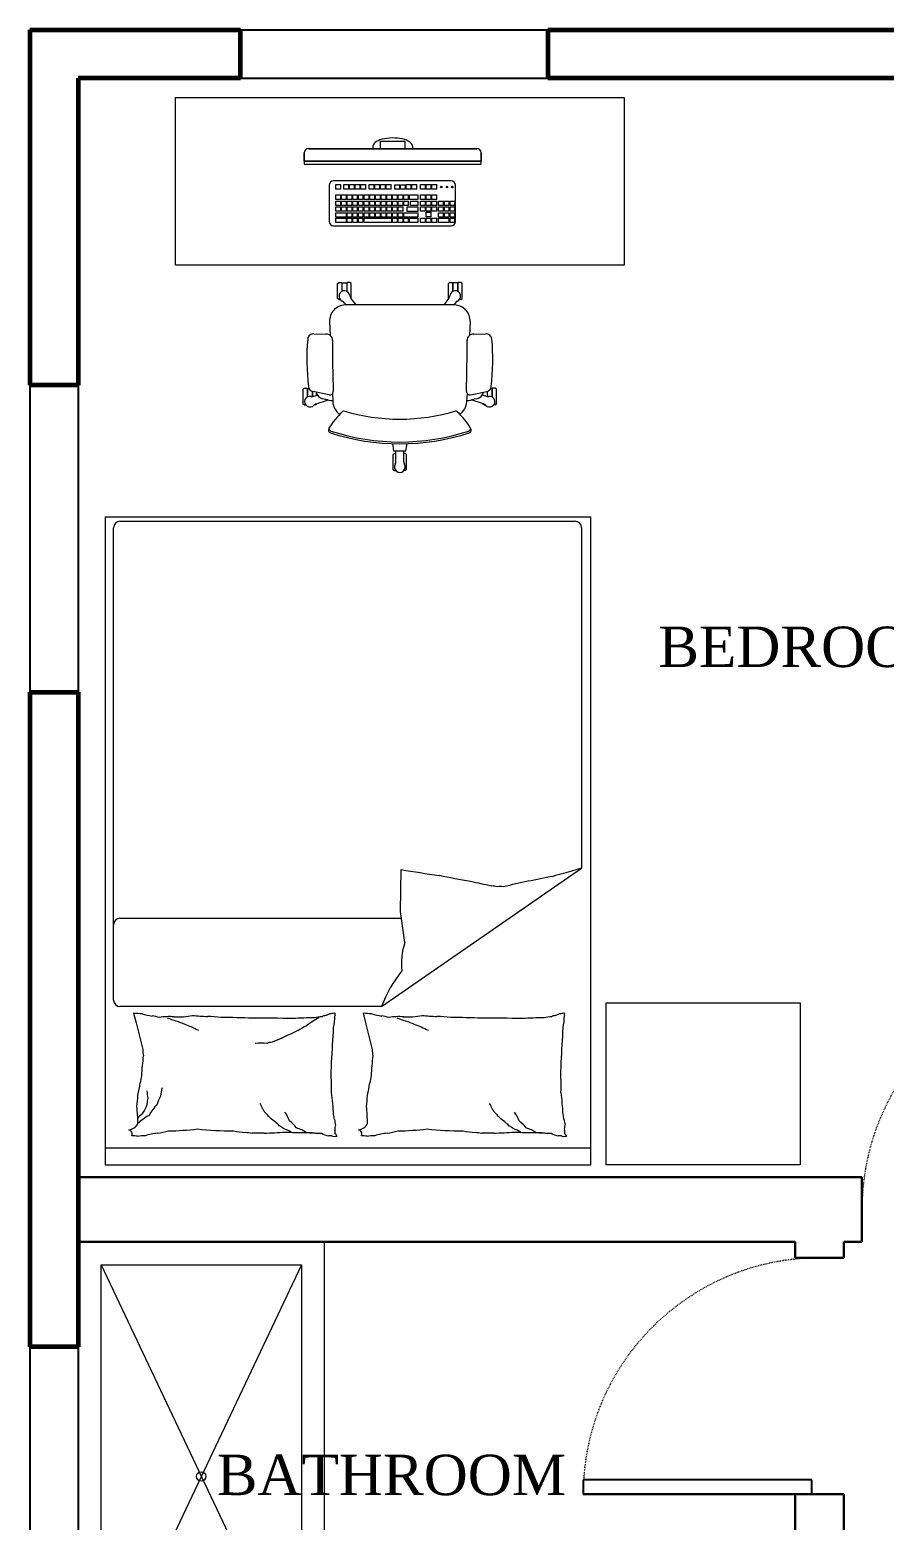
# Model space of a CAD drawing. Header units: inches. Extents: x 0 to 1578, y -28 to 824.
# Drawn here: x 667.5 to 773.2, y 472 to 656.4 of the extents above; entities that cross this region are included whole.
import ezdxf

# ---------------------------------------------------------------- set-up
doc = ezdxf.new("R2010")
doc.units = ezdxf.units.IN
doc.header["$MEASUREMENT"] = 0
doc.linetypes.add('ACAD_ISO03W100', pattern=[30, 12, -18])
for name, color, linetype in [('A-DETL-FINE', 250, 'Continuous'), ('A-DETL-LITE', 250, 'Continuous'), ('A-ROOM-NAME', 250, 'Continuous'), ('A-WALL-EXTR-HEVY', 250, 'Continuous'), ('A-WALL-INTR-MEDM', 250, 'Continuous')]:
    doc.layers.add(name, color=color, linetype=linetype)
doc.styles.add('DIM_FONT', font='SIMPLEX.shx', dxfattribs={"width": 0.8})
doc.styles.get("Standard").update_dxf_attribs({"font": 'Times New Roman.ttf'})

msp = doc.modelspace()

# ---------------------------------------------------------------- linework, layer by layer
at = {"layer": 'A-DETL-FINE', "lineweight": 18}
for p, q in [((685.52, 627.28), (685.52, 648.04)), ((685.52, 648.04), (741.05, 648.04)), ((741.05, 648.04), (741.05, 627.28)), ((709.96, 641.97), (709.96, 641.69)), ((710.9, 641.69), (710.9, 642.63)), ((710.9, 642.63), (713.93, 642.63)), ((713.93, 642.63), (713.93, 641.69)), ((714.87, 641.99), (714.87, 641.69)), ((701.47, 641.17), (701.47, 640.13)), ((701.47, 640.13), (701.47, 641.17)), ((701.47, 640.13), (723.36, 640.13)), ((723.36, 640.13), (701.47, 640.13)), ((701.47, 640.13), (701.47, 639.76)), ((722.84, 641.69), (701.99, 641.69)), ((701.99, 641.69), (722.84, 641.69)), ((713.93, 641.69), (710.9, 641.69)), ((723.36, 640.13), (723.36, 641.17)), ((723.36, 641.17), (723.36, 640.13)), ((723.36, 639.76), (723.36, 640.13)), ((701.47, 639.76), (723.36, 639.76)), ((704.56, 637.17), (704.56, 632.66)), ((719.65, 637.69), (705.08, 637.69)), ((705.37, 636.69), (705.37, 637.24)), ((705.37, 637.24), (705.98, 637.24)), ((705.98, 636.69), (705.37, 636.69)), ((705.98, 636.69), (705.98, 637.24)), ((706.37, 636.69), (706.37, 637.24)), ((706.37, 636.69), (706.37, 637.24)), ((706.37, 637.24), (706.98, 637.24)), ((706.98, 636.69), (706.37, 636.69)), ((706.98, 636.69), (706.98, 637.24)), ((707.07, 636.69), (707.07, 637.24)), ((707.07, 636.69), (707.07, 637.24)), ((707.07, 637.24), (707.68, 637.24)), ((707.68, 636.69), (707.07, 636.69)), ((707.68, 636.69), (707.68, 637.24)), ((707.77, 636.69), (707.77, 637.24)), ((707.77, 636.69), (707.77, 637.24)), ((707.77, 637.24), (708.38, 637.24)), ((708.38, 636.69), (707.77, 636.69)), ((708.38, 636.69), (708.38, 637.24)), ((708.47, 636.69), (708.47, 637.24)), ((708.47, 636.69), (708.47, 637.24)), ((708.47, 637.24), (709.08, 637.24)), ((709.08, 636.69), (708.47, 636.69)), ((709.08, 636.69), (709.08, 637.24)), ((709.51, 636.69), (709.51, 637.24)), ((709.51, 636.69), (709.51, 637.24)), ((709.51, 637.24), (710.12, 637.24)), ((710.12, 636.69), (709.51, 636.69)), ((710.12, 636.69), (710.12, 637.24)), ((710.21, 636.69), (710.21, 637.24)), ((710.21, 636.69), (710.21, 637.24)), ((710.21, 637.24), (710.83, 637.24)), ((710.83, 636.69), (710.21, 636.69)), ((710.83, 636.69), (710.83, 637.24)), ((710.92, 636.69), (710.92, 637.24)), ((710.92, 636.69), (710.92, 637.24)), ((710.92, 637.24), (711.53, 637.24)), ((711.53, 636.69), (710.92, 636.69)), ((711.53, 636.69), (711.53, 637.24)), ((711.62, 636.69), (711.62, 637.24)), ((711.62, 636.69), (711.62, 637.24)), ((711.62, 637.24), (712.23, 637.24)), ((712.23, 636.69), (711.62, 636.69)), ((712.23, 636.69), (712.23, 637.24)), ((712.67, 636.69), (712.67, 637.23)), ((712.67, 636.69), (712.67, 637.23)), ((712.67, 637.23), (713.28, 637.23)), ((713.28, 636.69), (712.67, 636.69)), ((713.28, 636.69), (713.28, 637.23)), ((713.37, 636.69), (713.37, 637.23)), ((713.37, 636.69), (713.37, 637.23)), ((713.37, 637.23), (713.98, 637.23)), ((713.98, 636.69), (713.37, 636.69)), ((713.98, 636.69), (713.98, 637.23)), ((714.07, 636.69), (714.07, 637.24)), ((714.07, 636.69), (714.07, 637.24)), ((714.07, 637.24), (714.68, 637.24)), ((714.68, 636.69), (714.07, 636.69)), ((714.68, 636.69), (714.68, 637.24)), ((714.77, 636.69), (714.77, 637.24)), ((714.77, 636.69), (714.77, 637.24)), ((714.77, 637.24), (715.39, 637.24)), ((715.39, 636.69), (714.77, 636.69)), ((715.39, 636.69), (715.39, 637.24)), ((715.84, 636.69), (715.84, 637.24)), ((715.84, 636.69), (715.84, 637.24)), ((715.84, 637.24), (716.46, 637.24)), ((716.46, 636.69), (715.84, 636.69)), ((716.46, 636.69), (716.46, 637.24)), ((716.54, 636.69), (716.54, 637.24)), ((716.54, 636.69), (716.54, 637.24)), ((716.54, 637.24), (717.16, 637.24)), ((717.16, 636.69), (716.54, 636.69)), ((717.16, 636.69), (717.16, 637.24)), ((717.25, 636.69), (717.25, 637.24)), ((717.25, 636.69), (717.25, 637.24)), ((717.25, 637.24), (717.86, 637.24)), ((717.86, 636.69), (717.25, 636.69)), ((717.86, 636.69), (717.86, 637.24)), ((720.17, 632.66), (720.17, 637.17)), ((705.37, 635.42), (705.37, 635.97)), ((705.37, 635.97), (705.98, 635.97)), ((705.98, 635.42), (705.37, 635.42)), ((705.37, 634.66), (705.37, 635.21)), ((705.37, 635.21), (705.98, 635.21)), ((705.98, 634.66), (705.37, 634.66)), ((705.37, 633.94), (705.37, 634.49)), ((705.37, 634.49), (705.98, 634.49)), ((705.98, 635.42), (705.98, 635.97)), ((705.98, 634.66), (705.98, 635.21)), ((705.98, 633.94), (705.98, 634.49)), ((706.07, 635.42), (706.07, 635.97)), ((706.07, 635.42), (706.07, 635.97)), ((706.07, 635.97), (706.68, 635.97)), ((706.68, 635.42), (706.07, 635.42)), ((706.07, 634.66), (706.07, 635.21)), ((706.07, 634.66), (706.07, 635.21)), ((706.07, 635.21), (706.68, 635.21)), ((706.68, 634.66), (706.07, 634.66)), ((706.07, 633.94), (706.07, 634.49)), ((706.07, 633.94), (706.07, 634.49)), ((706.07, 634.49), (706.68, 634.49)), ((706.68, 635.42), (706.68, 635.97)), ((706.68, 634.66), (706.68, 635.21)), ((706.68, 633.94), (706.68, 634.49)), ((706.77, 635.42), (706.77, 635.97)), ((706.77, 635.42), (706.77, 635.97)), ((706.77, 635.97), (707.38, 635.97)), ((707.38, 635.42), (706.77, 635.42)), ((706.77, 634.66), (706.77, 635.21)), ((706.77, 634.66), (706.77, 635.21)), ((706.77, 635.21), (707.38, 635.21)), ((707.38, 634.66), (706.77, 634.66)), ((706.77, 633.94), (706.77, 634.49)), ((706.77, 633.94), (706.77, 634.49)), ((706.77, 634.49), (707.38, 634.49)), ((707.38, 635.42), (707.38, 635.97)), ((707.38, 634.66), (707.38, 635.21)), ((707.38, 633.94), (707.38, 634.49)), ((707.47, 635.42), (707.47, 635.97)), ((707.47, 635.42), (707.47, 635.97)), ((707.47, 635.97), (708.08, 635.97)), ((708.08, 635.42), (707.47, 635.42)), ((707.47, 634.66), (707.47, 635.21)), ((707.47, 634.66), (707.47, 635.21)), ((707.47, 635.21), (708.08, 635.21)), ((708.08, 634.66), (707.47, 634.66)), ((707.47, 633.94), (707.47, 634.49)), ((707.47, 633.94), (707.47, 634.49)), ((707.47, 634.49), (708.08, 634.49)), ((708.08, 635.42), (708.08, 635.97)), ((708.08, 634.66), (708.08, 635.21)), ((708.08, 633.94), (708.08, 634.49)), ((708.17, 635.42), (708.17, 635.97)), ((708.17, 635.42), (708.17, 635.97)), ((708.17, 635.97), (708.78, 635.97)), ((708.78, 635.42), (708.17, 635.42)), ((708.17, 634.66), (708.17, 635.21)), ((708.17, 634.66), (708.17, 635.21)), ((708.17, 635.21), (708.78, 635.21)), ((708.78, 634.66), (708.17, 634.66)), ((708.17, 633.94), (708.17, 634.49)), ((708.17, 633.94), (708.17, 634.49)), ((708.17, 634.49), (708.78, 634.49)), ((708.78, 635.42), (708.78, 635.97)), ((708.78, 634.66), (708.78, 635.21)), ((708.78, 633.94), (708.78, 634.49)), ((708.87, 635.42), (708.87, 635.97)), ((708.87, 635.42), (708.87, 635.97)), ((708.87, 635.97), (709.49, 635.97)), ((709.49, 635.42), (708.87, 635.42)), ((708.87, 634.66), (708.87, 635.21)), ((708.87, 634.66), (708.87, 635.21)), ((708.87, 635.21), (709.49, 635.21)), ((709.49, 634.66), (708.87, 634.66)), ((708.87, 633.94), (708.87, 634.49)), ((708.87, 633.94), (708.87, 634.49)), ((708.87, 634.49), (709.49, 634.49)), ((709.49, 635.42), (709.49, 635.97)), ((709.49, 634.66), (709.49, 635.21)), ((709.49, 633.94), (709.49, 634.49)), ((709.58, 635.42), (709.58, 635.97)), ((709.58, 635.42), (709.58, 635.97)), ((709.58, 635.97), (710.19, 635.97)), ((710.19, 635.42), (709.58, 635.42)), ((709.58, 634.66), (709.58, 635.21)), ((709.58, 634.66), (709.58, 635.21)), ((709.58, 635.21), (710.19, 635.21)), ((710.19, 634.66), (709.58, 634.66)), ((709.58, 633.94), (709.58, 634.49)), ((709.58, 633.94), (709.58, 634.49)), ((709.58, 634.49), (710.19, 634.49)), ((710.19, 635.42), (710.19, 635.97)), ((710.19, 634.66), (710.19, 635.21)), ((710.19, 633.94), (710.19, 634.49)), ((710.28, 635.42), (710.28, 635.97)), ((710.28, 635.42), (710.28, 635.97)), ((710.28, 635.97), (710.89, 635.97)), ((710.89, 635.42), (710.28, 635.42)), ((710.28, 634.66), (710.28, 635.21)), ((710.28, 634.66), (710.28, 635.21)), ((710.28, 635.21), (710.89, 635.21)), ((710.89, 634.66), (710.28, 634.66)), ((710.28, 633.94), (710.28, 634.49)), ((710.28, 633.94), (710.28, 634.49)), ((710.28, 634.49), (710.89, 634.49)), ((710.89, 635.42), (710.89, 635.97)), ((710.89, 634.66), (710.89, 635.21)), ((710.89, 633.94), (710.89, 634.49)), ((710.98, 635.42), (710.98, 635.97)), ((710.98, 635.42), (710.98, 635.97)), ((710.98, 635.97), (711.59, 635.97)), ((711.59, 635.42), (710.98, 635.42)), ((710.98, 634.66), (710.98, 635.21)), ((710.98, 634.66), (710.98, 635.21)), ((710.98, 635.21), (711.59, 635.21)), ((711.59, 634.66), (710.98, 634.66)), ((710.98, 633.94), (710.98, 634.49)), ((710.98, 633.94), (710.98, 634.49)), ((710.98, 634.49), (711.59, 634.49)), ((711.59, 635.42), (711.59, 635.97)), ((711.59, 634.66), (711.59, 635.21)), ((711.59, 633.94), (711.59, 634.49)), ((711.68, 635.42), (711.68, 635.97)), ((711.68, 635.42), (711.68, 635.97)), ((711.68, 635.97), (712.29, 635.97)), ((712.29, 635.42), (711.68, 635.42)), ((711.68, 634.66), (711.68, 635.21)), ((711.68, 634.66), (711.68, 635.21)), ((711.68, 635.21), (712.29, 635.21)), ((712.29, 634.66), (711.68, 634.66)), ((711.68, 633.94), (711.68, 634.49)), ((711.68, 633.94), (711.68, 634.49)), ((711.68, 634.49), (712.29, 634.49)), ((712.29, 635.42), (712.29, 635.97)), ((712.29, 634.66), (712.29, 635.21)), ((712.29, 633.94), (712.29, 634.49)), ((712.38, 635.42), (712.38, 635.97)), ((712.38, 635.42), (712.38, 635.97)), ((712.38, 635.97), (712.99, 635.97)), ((712.99, 635.42), (712.38, 635.42)), ((712.38, 634.66), (712.38, 635.21)), ((712.38, 634.66), (712.38, 635.21)), ((712.38, 635.21), (712.99, 635.21)), ((712.99, 634.66), (712.38, 634.66)), ((712.38, 633.94), (712.38, 634.49)), ((712.38, 633.94), (712.38, 634.49)), ((712.38, 634.49), (712.99, 634.49)), ((712.99, 635.42), (712.99, 635.97)), ((712.99, 634.66), (712.99, 635.21)), ((712.99, 633.94), (712.99, 634.49)), ((713.08, 635.42), (713.08, 635.97)), ((713.08, 635.42), (713.08, 635.97)), ((713.08, 635.97), (713.69, 635.97)), ((713.69, 635.42), (713.08, 635.42)), ((713.08, 634.66), (713.08, 635.21)), ((713.08, 634.66), (713.08, 635.21)), ((713.08, 635.21), (713.69, 635.21)), ((713.69, 634.66), (713.08, 634.66)), ((713.08, 633.94), (713.08, 634.49)), ((713.08, 633.94), (713.08, 634.49)), ((713.08, 634.49), (713.69, 634.49)), ((713.69, 635.42), (713.69, 635.97)), ((713.69, 634.66), (713.69, 635.21)), ((713.69, 633.94), (713.69, 634.49)), ((713.78, 635.42), (713.78, 635.97)), ((713.78, 635.42), (713.78, 635.97)), ((713.78, 635.97), (714.39, 635.97)), ((714.39, 635.42), (713.78, 635.42)), ((713.78, 634.66), (713.78, 635.21)), ((713.78, 634.66), (713.78, 635.21)), ((713.78, 635.21), (714.39, 635.21)), ((714.39, 634.66), (713.78, 634.66)), ((714.22, 634.48), (715.51, 634.48)), ((714.22, 633.93), (714.22, 634.48)), ((714.39, 635.42), (714.39, 635.97)), ((714.39, 634.66), (714.39, 635.21)), ((714.5, 635.96), (715.51, 635.96)), ((714.5, 635.41), (714.5, 635.96)), ((715.51, 635.41), (714.5, 635.41)), ((714.62, 635.21), (715.51, 635.21)), ((714.62, 634.66), (714.62, 635.21)), ((715.51, 634.66), (714.62, 634.66)), ((715.51, 635.96), (715.51, 635.41)), ((715.51, 635.21), (715.51, 634.66)), ((715.51, 634.48), (715.51, 633.93)), ((715.84, 635.42), (715.84, 635.97)), ((715.84, 635.42), (715.84, 635.97)), ((715.84, 635.97), (716.46, 635.97)), ((716.46, 635.42), (715.84, 635.42)), ((715.84, 634.66), (715.84, 635.21)), ((715.84, 634.66), (715.84, 635.21)), ((715.84, 635.21), (716.46, 635.21)), ((716.46, 634.66), (715.84, 634.66)), ((715.84, 633.94), (715.84, 634.49)), ((715.84, 633.94), (715.84, 634.49)), ((715.84, 634.49), (716.46, 634.49)), ((716.46, 635.42), (716.46, 635.97)), ((716.46, 634.66), (716.46, 635.21)), ((716.46, 633.94), (716.46, 634.49)), ((716.54, 635.42), (716.54, 635.97)), ((716.54, 635.42), (716.54, 635.97)), ((716.54, 635.97), (717.16, 635.97)), ((717.16, 635.42), (716.54, 635.42)), ((716.54, 634.66), (716.54, 635.21)), ((716.54, 634.66), (716.54, 635.21)), ((716.54, 635.21), (717.16, 635.21)), ((717.16, 634.66), (716.54, 634.66)), ((716.54, 633.94), (716.54, 634.49)), ((716.54, 633.94), (716.54, 634.49)), ((716.54, 634.49), (717.16, 634.49)), ((717.16, 635.42), (717.16, 635.97)), ((717.16, 634.66), (717.16, 635.21)), ((717.16, 633.94), (717.16, 634.49)), ((717.25, 635.42), (717.25, 635.97)), ((717.25, 635.42), (717.25, 635.97)), ((717.25, 635.97), (717.86, 635.97)), ((717.86, 635.42), (717.25, 635.42)), ((717.25, 634.66), (717.25, 635.21)), ((717.25, 634.66), (717.25, 635.21)), ((717.25, 635.21), (717.86, 635.21)), ((717.86, 634.66), (717.25, 634.66)), ((717.25, 633.94), (717.25, 634.49)), ((717.25, 633.94), (717.25, 634.49)), ((717.25, 634.49), (717.86, 634.49)), ((717.86, 635.42), (717.86, 635.97)), ((717.86, 634.66), (717.86, 635.21)), ((717.86, 633.94), (717.86, 634.49)), ((718.1, 634.66), (718.1, 635.21)), ((718.1, 635.21), (718.72, 635.21)), ((718.72, 634.66), (718.1, 634.66)), ((718.1, 633.94), (718.1, 634.49)), ((718.1, 634.49), (718.72, 634.49)), ((718.72, 634.66), (718.72, 635.21)), ((718.72, 633.94), (718.72, 634.49)), ((718.81, 634.66), (718.81, 635.21)), ((718.81, 635.21), (719.42, 635.21)), ((719.42, 634.66), (718.81, 634.66)), ((718.81, 633.94), (718.81, 634.49)), ((718.81, 634.49), (719.42, 634.49)), ((719.42, 634.66), (719.42, 635.21)), ((719.42, 633.94), (719.42, 634.49)), ((719.51, 634.66), (719.51, 635.21)), ((719.51, 635.21), (720.12, 635.21)), ((720.12, 634.66), (719.51, 634.66)), ((719.51, 633.94), (719.51, 634.49)), ((719.51, 634.49), (720.12, 634.49)), ((720.12, 634.66), (720.12, 635.21)), ((720.12, 633.94), (720.12, 634.49)), ((705.98, 633.94), (705.37, 633.94)), ((705.37, 633.2), (705.37, 633.75)), ((705.37, 633.75), (706.68, 633.75)), ((706.68, 633.2), (705.37, 633.2)), ((705.37, 632.54), (705.37, 633.09)), ((705.37, 633.09), (706.68, 633.09)), ((706.68, 633.94), (706.07, 633.94)), ((706.07, 633.75), (706.68, 633.75)), ((706.68, 633.2), (706.07, 633.2)), ((706.07, 633.09), (706.68, 633.09)), ((706.68, 633.2), (706.68, 633.75)), ((706.68, 632.54), (706.68, 633.09)), ((707.38, 633.94), (706.77, 633.94)), ((706.77, 633.2), (706.77, 633.75)), ((706.77, 633.2), (706.77, 633.75)), ((706.77, 633.75), (707.38, 633.75)), ((707.38, 633.2), (706.77, 633.2)), ((706.77, 632.54), (706.77, 633.09)), ((706.77, 632.54), (706.77, 633.09)), ((706.77, 633.09), (707.38, 633.09)), ((707.38, 633.2), (707.38, 633.75)), ((707.38, 632.54), (707.38, 633.09)), ((708.08, 633.94), (707.47, 633.94)), ((707.47, 633.2), (707.47, 633.75)), ((707.47, 633.2), (707.47, 633.75)), ((707.47, 633.75), (708.08, 633.75)), ((708.08, 633.2), (707.47, 633.2)), ((707.47, 632.54), (707.47, 633.09)), ((707.47, 632.54), (707.47, 633.09)), ((707.47, 633.09), (708.08, 633.09)), ((708.08, 633.2), (708.08, 633.75)), ((708.08, 632.54), (708.08, 633.09)), ((708.78, 633.94), (708.17, 633.94)), ((708.17, 633.2), (708.17, 633.75)), ((708.17, 633.2), (708.17, 633.75)), ((708.17, 633.75), (708.78, 633.75)), ((708.78, 633.2), (708.17, 633.2)), ((708.17, 632.54), (708.17, 633.09)), ((708.17, 632.54), (708.17, 633.09)), ((708.17, 633.09), (708.78, 633.09)), ((708.78, 633.2), (708.78, 633.75)), ((708.78, 632.54), (708.78, 633.09)), ((709.49, 633.94), (708.87, 633.94)), ((708.87, 633.2), (708.87, 633.75)), ((708.87, 633.2), (708.87, 633.75)), ((708.87, 633.75), (709.49, 633.75)), ((709.49, 633.2), (708.87, 633.2)), ((708.87, 632.54), (708.87, 633.09)), ((708.87, 632.54), (708.87, 633.09)), ((708.87, 633.09), (709.49, 633.09)), ((708.87, 633.09), (712.29, 633.09)), ((709.49, 633.2), (709.49, 633.75)), ((710.19, 633.94), (709.58, 633.94)), ((709.58, 633.2), (709.58, 633.75)), ((709.58, 633.2), (709.58, 633.75)), ((709.58, 633.75), (710.19, 633.75)), ((710.19, 633.2), (709.58, 633.2)), ((709.58, 633.09), (710.19, 633.09)), ((710.19, 633.2), (710.19, 633.75)), ((710.89, 633.94), (710.28, 633.94)), ((710.28, 633.2), (710.28, 633.75)), ((710.28, 633.2), (710.28, 633.75)), ((710.28, 633.75), (710.89, 633.75)), ((710.89, 633.2), (710.28, 633.2)), ((710.28, 633.09), (710.89, 633.09)), ((710.89, 633.2), (710.89, 633.75)), ((711.59, 633.94), (710.98, 633.94)), ((710.98, 633.2), (710.98, 633.75)), ((710.98, 633.2), (710.98, 633.75)), ((710.98, 633.75), (711.59, 633.75)), ((711.59, 633.2), (710.98, 633.2)), ((710.98, 633.09), (711.59, 633.09)), ((711.59, 633.2), (711.59, 633.75)), ((712.29, 633.94), (711.68, 633.94)), ((711.68, 633.2), (711.68, 633.75)), ((711.68, 633.2), (711.68, 633.75)), ((711.68, 633.75), (712.29, 633.75)), ((712.29, 633.2), (711.68, 633.2)), ((712.29, 633.2), (712.29, 633.75)), ((712.29, 632.54), (712.29, 633.09)), ((712.99, 633.94), (712.38, 633.94)), ((712.38, 633.2), (712.38, 633.75)), ((712.38, 633.2), (712.38, 633.75)), ((712.38, 633.75), (712.99, 633.75)), ((712.99, 633.2), (712.38, 633.2)), ((712.38, 632.54), (712.38, 633.09)), ((712.38, 632.54), (712.38, 633.09)), ((712.38, 633.09), (712.99, 633.09)), ((712.99, 633.2), (712.99, 633.75)), ((712.99, 632.54), (712.99, 633.09)), ((713.69, 633.94), (713.08, 633.94)), ((713.08, 633.2), (713.08, 633.75)), ((713.08, 633.2), (713.08, 633.75)), ((713.08, 633.75), (713.69, 633.75)), ((713.69, 633.2), (713.08, 633.2)), ((713.08, 632.54), (713.08, 633.09)), ((713.08, 632.54), (713.08, 633.09)), ((713.08, 633.09), (713.69, 633.09)), ((713.69, 633.2), (713.69, 633.75)), ((713.69, 632.54), (713.69, 633.09)), ((713.78, 633.2), (713.78, 633.74)), ((713.78, 633.74), (715.51, 633.74)), ((715.51, 633.2), (713.78, 633.2)), ((713.78, 632.54), (713.78, 633.09)), ((713.78, 632.54), (713.78, 633.09)), ((713.78, 633.09), (714.39, 633.09)), ((713.78, 632.54), (713.78, 633.08)), ((715.51, 633.93), (714.22, 633.93)), ((714.39, 632.54), (714.39, 633.09)), ((714.49, 633.09), (715.51, 633.09)), ((714.49, 632.54), (714.49, 633.09)), ((715.51, 633.74), (715.51, 633.2)), ((715.51, 633.08), (715.51, 632.54)), ((716.46, 633.94), (715.84, 633.94)), ((715.84, 632.54), (715.84, 633.09)), ((715.84, 632.54), (715.84, 633.09)), ((715.84, 633.09), (716.46, 633.09)), ((716.46, 632.54), (716.46, 633.09)), ((717.16, 633.94), (716.54, 633.94)), ((716.54, 633.27), (716.54, 633.82)), ((716.54, 633.27), (716.54, 633.82)), ((716.54, 633.82), (717.16, 633.82)), ((717.16, 633.27), (716.54, 633.27)), ((716.54, 632.54), (716.54, 633.09)), ((716.54, 632.54), (716.54, 633.09)), ((716.54, 633.09), (717.16, 633.09)), ((717.16, 633.27), (717.16, 633.82)), ((717.16, 632.54), (717.16, 633.09)), ((717.86, 633.94), (717.25, 633.94)), ((717.25, 632.54), (717.25, 633.09)), ((717.25, 632.54), (717.25, 633.09)), ((717.25, 633.09), (717.86, 633.09)), ((717.86, 632.54), (717.86, 633.09)), ((718.72, 633.94), (718.1, 633.94)), ((718.1, 633.2), (718.1, 633.75)), ((718.1, 633.75), (718.72, 633.75)), ((718.72, 633.2), (718.1, 633.2)), ((718.1, 632.54), (718.1, 633.09)), ((718.1, 633.09), (718.72, 633.09)), ((718.1, 633.09), (719.42, 633.09)), ((718.72, 633.2), (718.72, 633.75)), ((719.42, 633.94), (718.81, 633.94)), ((718.81, 633.2), (718.81, 633.75)), ((718.81, 633.75), (719.42, 633.75)), ((719.42, 633.2), (718.81, 633.2)), ((719.42, 633.2), (719.42, 633.75)), ((719.42, 632.54), (719.42, 633.09)), ((720.12, 633.94), (719.51, 633.94)), ((719.51, 633.2), (719.51, 633.75)), ((719.51, 633.75), (720.12, 633.75)), ((720.12, 633.2), (719.51, 633.2)), ((719.51, 632.54), (719.51, 633.09)), ((719.51, 633.09), (720.12, 633.09)), ((720.12, 633.2), (720.12, 633.75)), ((720.12, 632.54), (720.12, 633.09)), ((705.08, 632.14), (719.65, 632.14)), ((706.68, 632.54), (705.37, 632.54)), ((706.68, 632.54), (706.07, 632.54)), ((707.38, 632.54), (706.77, 632.54)), ((708.08, 632.54), (707.47, 632.54)), ((708.78, 632.54), (708.17, 632.54)), ((709.49, 632.54), (708.87, 632.54)), ((712.29, 632.54), (708.87, 632.54)), ((710.19, 632.54), (709.58, 632.54)), ((710.89, 632.54), (710.28, 632.54)), ((711.59, 632.54), (710.98, 632.54)), ((712.99, 632.54), (712.38, 632.54)), ((713.69, 632.54), (713.08, 632.54)), ((714.39, 632.54), (713.78, 632.54)), ((714.39, 632.54), (713.78, 632.54)), ((715.51, 632.54), (714.49, 632.54)), ((716.46, 632.54), (715.84, 632.54)), ((717.16, 632.54), (716.54, 632.54)), ((717.86, 632.54), (717.25, 632.54)), ((718.72, 632.54), (718.1, 632.54)), ((719.42, 632.54), (718.1, 632.54)), ((720.12, 632.54), (719.51, 632.54)), ((741.05, 627.28), (685.52, 627.28)), ((704.56, 611.21), (702.53, 611.62)), ((722.03, 611.21), (724.05, 611.62)), ((712.4, 605.19), (712.53, 604.29)), ((714.06, 604.29), (714.19, 605.19)), ((712.53, 604.29), (714.06, 604.29)), ((676.84, 596.07), (676.84, 515.96)), ((736.92, 596.07), (676.84, 596.07)), ((736.92, 515.96), (736.92, 596.07)), ((677.87, 536.33), (677.87, 594.78)), ((678.67, 595.58), (734.98, 595.58)), ((735.78, 594.78), (735.78, 552.65)), ((711.02, 535.53), (735.78, 552.65)), ((713.38, 547.27), (713.45, 552.48)), ((678.67, 546.45), (713.5, 546.45)), ((713.93, 543.45), (713.38, 547.27)), ((711.02, 535.53), (678.67, 535.53)), ((738.82, 515.96), (738.82, 535.99)), ((738.82, 535.99), (762.85, 535.99)), ((762.85, 535.99), (762.85, 515.96)), ((680.36, 534.72), (680.66, 533.52)), ((680.66, 533.52), (681.49, 530.21)), ((708.76, 534.72), (709.06, 533.52)), ((709.06, 533.52), (709.89, 530.21)), ((676.84, 518.06), (736.92, 518.06)), ((676.84, 515.96), (736.92, 515.96)), ((762.85, 515.96), (738.82, 515.96)), ((703.98, 506.43), (673.48, 506.43)), ((673.48, 506.43), (673.48, 493.43)), ((703.98, 448.68), (703.98, 506.43)), ((676.33, 503.58), (701.12, 451.19)), ((701.12, 503.58), (676.33, 451.19)), ((676.33, 503.58), (701.12, 503.58)), ((676.33, 451.19), (676.33, 503.58)), ((701.12, 503.58), (701.12, 451.19))]:
    msp.add_line(p, q, dxfattribs=at)
at = {"layer": 'A-DETL-FINE', "lineweight": 18, "ltscale": 2}
for p, q in [((705.6, 624.99), (705.73, 625.12)), ((705.6, 623.16), (705.6, 624.99)), ((705.73, 625.12), (706.07, 625.12)), ((706.07, 625.12), (706.11, 625.08)), ((706.11, 625.08), (706.11, 624.02)), ((706.14, 625.08), (706.14, 624.04)), ((706.14, 625.08), (706.72, 625.08)), ((706.72, 625.08), (706.72, 624.04)), ((706.79, 625.12), (706.75, 625.08)), ((706.75, 625.08), (706.75, 624.02)), ((707.13, 625.12), (706.79, 625.12)), ((707.26, 624.99), (707.13, 625.12)), ((707.26, 623.14), (707.26, 624.99)), ((719.33, 624.99), (719.46, 625.11)), ((719.33, 623.14), (719.33, 624.99)), ((719.46, 625.11), (719.8, 625.11)), ((719.8, 625.11), (719.83, 625.08)), ((719.83, 625.08), (719.83, 624.02)), ((720.45, 625.08), (719.87, 625.08)), ((719.87, 625.08), (719.87, 624.04)), ((720.45, 625.08), (720.45, 624.04)), ((720.52, 625.11), (720.48, 625.08)), ((720.48, 625.08), (720.48, 624.02)), ((720.85, 625.11), (720.52, 625.11)), ((720.99, 624.99), (720.85, 625.11)), ((720.99, 623.16), (720.99, 624.99)), ((705.73, 623.03), (705.6, 623.16)), ((705.73, 623.03), (705.91, 623.03)), ((706.42, 622.62), (706.61, 622.35)), ((720.08, 622.35), (706.49, 622.35)), ((707.21, 623.2), (707.84, 622.35)), ((719.37, 623.2), (718.74, 622.35)), ((720.17, 622.62), (719.97, 622.35)), ((720.85, 623.03), (720.68, 623.03)), ((720.85, 623.03), (720.99, 623.16)), ((704.6, 620.29), (704.67, 618.59)), ((721.99, 620.29), (721.91, 618.58)), ((702.67, 618.76), (704.13, 618.75)), ((722.46, 618.75), (723.92, 618.76)), ((701.35, 611.93), (701.48, 612.05)), ((701.35, 610.09), (701.35, 611.93)), ((701.48, 612.05), (701.81, 612.05)), ((701.81, 612.05), (701.85, 612.02)), ((701.85, 612.02), (701.85, 610.96)), ((701.88, 612.02), (701.88, 610.98)), ((701.88, 612.02), (702.04, 612.02)), ((702.46, 611.64), (702.46, 611.02)), ((702.5, 611.63), (702.5, 611.02)), ((702.65, 611.05), (703.1, 611.2)), ((702.95, 610.11), (704.47, 610.59)), ((703, 611.17), (703, 611.39)), ((703.75, 610.76), (704.08, 610.68)), ((704.98, 611.4), (705.02, 610.4)), ((721.61, 611.4), (721.56, 610.4)), ((723.64, 610.11), (722.12, 610.59)), ((722.83, 610.75), (722.51, 610.68)), ((723.94, 611.05), (723.48, 611.2)), ((723.58, 611.17), (723.58, 611.38)), ((724.09, 611.63), (724.09, 611.02)), ((724.12, 611.64), (724.12, 611.01)), ((724.7, 612.01), (724.54, 612.01)), ((724.7, 612.01), (724.7, 610.97)), ((724.77, 612.05), (724.74, 612.01)), ((724.74, 612.01), (724.74, 610.96)), ((725.11, 612.05), (724.77, 612.05)), ((725.24, 611.92), (725.11, 612.05)), ((725.24, 610.09), (725.24, 611.92)), ((701.48, 609.97), (701.35, 610.09)), ((701.48, 609.97), (701.64, 609.97)), ((702.87, 609.97), (702.71, 609.97)), ((702.87, 609.97), (703, 610.09)), ((703, 610.09), (703, 610.13)), ((723.58, 610.09), (723.58, 610.13)), ((723.72, 609.97), (723.58, 610.09)), ((723.72, 609.97), (723.87, 609.97)), ((725.11, 609.97), (724.95, 609.97)), ((725.11, 609.97), (725.24, 610.09)), ((712.47, 603.84), (712.6, 603.97)), ((712.47, 602.01), (712.47, 603.84)), ((712.6, 603.97), (712.8, 603.97)), ((712.81, 602.95), (712.8, 604.29)), ((713.79, 602.95), (713.8, 604.29)), ((714, 603.96), (713.8, 603.96)), ((714.13, 603.84), (714, 603.96)), ((714.13, 602.01), (714.13, 603.84)), ((712.6, 601.88), (712.47, 602.01)), ((712.6, 601.88), (712.76, 601.88)), ((714, 601.88), (713.84, 601.88)), ((714, 601.88), (714.13, 602.01))]:
    msp.add_line(p, q, dxfattribs=at)
at = {"layer": 'A-DETL-FINE', "lineweight": 18}
for centre, radius in [((718.43, 636.94), 0.09), ((719.12, 636.94), 0.09), ((719.8, 636.94), 0.09), ((688.72, 477.38), 0.579)]:
    msp.add_circle(centre, radius, dxfattribs=at)
for centre, radius, start, end in [((701.99, 641.17), 0.521, 90, 180), ((722.84, 641.17), 0.521, 0, 90), ((705.08, 637.17), 0.521, 90, 180), ((719.65, 637.17), 0.521, 0, 90), ((705.08, 632.66), 0.521, 180, 270), ((719.65, 632.66), 0.521, 270, 0), ((678.67, 594.78), 0.801, 90, 180), ((734.98, 594.78), 0.801, 0, 90), ((738.43, 701.8), 151.4, 260.505, 262.308), ((739.14, 653.28), 103.65, 258.3259, 260.505), ((762.53, 391.69), 162.79, 100.7276, 102.9255), ((739.46, 526.32), 26.33, 102.9255, 105.9352), ((755.96, 481.97), 73.5, 105.9352, 107.7364), ((745.03, 649.15), 100.76, 256.8096, 258.3259), ((723.6, 542.76), 7.78, 76.8096, 82.2696), ((725.8, 548.05), 2.33, 82.2696, 100.7276), ((678.67, 545.65), 0.801, 90, 180), ((720.7, 540.96), 7.21, 159.8512, 188.1356), ((725.13, 530.35), 15.02, 140.3555, 159.8512), ((678.67, 536.33), 0.801, 180, 270), ((680.36, 534.76), 0.0367, 265.9171, 14.0449), ((682.18, 545.46), 10.84, 260.5159, 265.9171), ((684.16, 543.42), 9.2, 252.6136, 260.5159), ((682.11, 529.59), 4.8, 72.6136, 83.5659), ((684.71, 528.44), 5.84, 83.5659, 101.5586), ((694.35, 562.03), 29.59, 250.572, 252.8018), ((685.81, 543.45), 9.21, 267.2509, 281.5586), ((696.52, 561.27), 29.59, 248.3423, 250.572), ((698.47, 560.5), 29.59, 246.5156, 248.3423), ((692.18, 590.5), 56.26, 265.3824, 267.2509), ((687.27, 485.63), 48.72, 85.3824, 87.3904), ((688.91, 399.55), 134.66, 87.3904, 89.0296), ((696.18, 305.04), 229.04, 89.0296, 90.2865), ((702.97, 487.51), 46.62, 90.2865, 93.574), ((707.33, 521.94), 12.52, 116.4985, 122.135), ((718.82, 509.48), 29.18, 122.135, 125.8263), ((704.04, 528.44), 5.84, 93.574, 102.869), ((704.5, 532.66), 1.81, 102.869, 117.2841), ((703.24, 537.38), 3.07, 286.2212, 297.2841), ((704.22, 538.12), 3.5, 277.1204, 286.2212), ((692.43, 535.15), 12.86, 350.0016, 356.4951), ((705.25, 534.77), 0.0529, 196.6978, 277.1204), ((706.02, 534.59), 0.774, 170.0016, 196.6978), ((708.77, 534.76), 0.0367, 265.9171, 14.0449), ((710.59, 545.46), 10.84, 260.5159, 265.9171), ((712.57, 543.42), 9.2, 252.6136, 260.5159), ((710.51, 529.59), 4.8, 72.6136, 83.5659), ((713.12, 528.44), 5.84, 83.5659, 101.5586), ((722.75, 562.03), 29.59, 250.572, 252.8018), ((714.21, 543.45), 9.21, 267.2509, 281.5586), ((724.92, 561.27), 29.59, 248.3423, 250.572), ((726.87, 560.5), 29.59, 246.5156, 248.3423), ((720.59, 590.5), 56.26, 265.3824, 267.2509), ((715.67, 485.63), 48.72, 85.3824, 87.3904), ((717.31, 399.55), 134.66, 87.3904, 89.0296), ((724.59, 305.04), 229.04, 89.0296, 90.2865), ((731.38, 487.51), 46.62, 90.2865, 93.574), ((732.44, 528.44), 5.84, 93.574, 102.869), ((732.91, 532.66), 1.81, 102.869, 117.2841), ((731.65, 537.38), 3.07, 286.2212, 297.2841), ((732.62, 538.12), 3.5, 277.1204, 286.2212), ((720.84, 535.15), 12.86, 350.0016, 356.4951), ((733.65, 534.77), 0.0529, 196.6978, 277.1204), ((734.42, 534.59), 0.774, 170.0016, 196.6978), ((700.19, 559.75), 29.59, 244.6889, 246.5156), ((705.87, 512.62), 20.29, 110.6743, 114.3265), ((724.3, 480.27), 57.37, 114.3265, 116.4985), ((159.75, 562.02), 546.13, 356.4951, 356.945), ((728.6, 559.75), 29.59, 244.6889, 246.5156), ((188.15, 562.02), 546.13, 356.4951, 356.945), ((707.69, 525.75), 26.39, 171.9949, 177.3351), ((684.19, 530.08), 2.71, 177.3351, 194.0452), ((696.18, 520.09), 10.9, 86.4448, 94.0828), ((697.67, 528.8), 2.32, 94.0828, 110.6743), ((736.1, 525.75), 26.39, 171.9949, 177.3351), ((712.6, 530.08), 2.71, 177.3351, 194.0452), ((650.2, 530.19), 54.68, 356.945, 358.3669), ((678.61, 530.19), 54.68, 356.945, 358.3669), ((646.35, 532.01), 35.33, 347.8016, 350.3156), ((693.75, 524.3), 12.7, 167.8016, 171.9949), ((677.66, 525.68), 27.18, 358.3669, 3.3687), ((674.76, 532.01), 35.33, 347.8016, 350.3156), ((722.16, 524.3), 12.7, 167.8016, 171.9949), ((706.07, 525.68), 27.18, 358.3669, 3.3687), ((672.71, 524.54), 8.17, 350.3156, 0), ((685.68, 525.1), 3.67, 180, 194.6851), ((684.26, 523.45), 2.25, 161.2201, 180), ((688.66, 521.85), 5.61, 152.6012, 163.485), ((689.27, 523.88), 5.61, 163.485, 174.3689), ((668.6, 520.02), 36.57, 3.3687, 7.6809), ((701.11, 524.54), 8.17, 350.3156, 0), ((697, 520.02), 36.57, 3.3687, 7.6809), ((661.18, 521.03), 19.7, 0, 6.2324), ((683.52, 519.3), 3.6, 126.2641, 138.5571), ((684.83, 517.07), 5.61, 117.2036, 134.9024), ((683.29, 521.3), 2.11, 138.5571, 154.6449), ((687.33, 520.45), 6.05, 154.6449, 158.1851), ((689.66, 520.39), 8.23, 158.1851, 161.2201), ((687.25, 519.48), 5.61, 134.9024, 152.6012), ((688.94, 519.72), 8.02, 23.0028, 28.3168), ((694.79, 521.61), 1.98, 28.3168, 39.0349), ((690.28, 516.04), 9.02, 39.0349, 46.1885), ((695.88, 520.12), 3.97, 18.4397, 36.1766), ((697.34, 520.5), 7.94, 7.6809, 12.1095), ((689.59, 521.03), 19.7, 0, 6.2324), ((717.35, 519.72), 8.02, 23.0028, 28.3168), ((723.2, 521.61), 1.98, 28.3168, 39.0349), ((718.69, 516.04), 9.02, 39.0349, 46.1885), ((724.28, 520.12), 3.97, 18.4397, 36.1766), ((725.74, 520.5), 7.94, 7.6809, 12.1095), ((679.66, 521.65), 1.37, 274.4002, 333.4195), ((679.66, 519.77), 0.526, 333.4195, 78.7276), ((682.03, 529.48), 9.7, 277.5469, 285.744), ((684.67, 547.49), 27.34, 270, 277.5469), ((692.71, 562.16), 42.01, 263.9133, 270), ((696.46, 541.01), 21.2, 259.8101, 263.9133), ((687.55, 509.42), 15.69, 46.1885, 51.6114), ((697, 518.01), 3.08, 51.6114, 62.7604), ((695.57, 511.66), 9.37, 62.7604, 69.1397), ((697.31, 518.17), 3.97, 36.1766, 53.9136), ((699.42, 516.69), 3.97, 53.9136, 74.0648), ((714.96, 522.96), 9.85, 188.1335, 192.1095), ((706.55, 520.41), 1.31, 158.579, 188.1335), ((704.67, 519.99), 0.625, 338.579, 21.9904), ((708.07, 521.65), 1.37, 274.4002, 333.4195), ((708.07, 519.77), 0.526, 333.4195, 78.7276), ((710.44, 529.48), 9.7, 277.5469, 285.744), ((713.07, 547.49), 27.34, 270, 277.5469), ((721.12, 562.16), 42.01, 263.9133, 270), ((724.87, 541.01), 21.2, 259.8101, 263.9133), ((715.96, 509.42), 15.69, 46.1885, 51.6114), ((725.41, 518.01), 3.08, 51.6114, 62.7604), ((723.98, 511.66), 9.37, 62.7604, 69.1397), ((725.71, 518.17), 3.97, 36.1766, 53.9136), ((727.83, 516.69), 3.97, 53.9136, 74.0648), ((743.37, 522.96), 9.85, 188.1335, 192.1095), ((734.96, 520.41), 1.31, 158.579, 188.1335), ((733.08, 519.99), 0.625, 338.579, 21.9904), ((680.13, 515.92), 3.62, 78.7276, 90), ((681.79, 513.08), 6.45, 90, 98.4372), ((685.1, 507.79), 12.21, 98.4372, 105.744), ((693.94, 513.83), 6.1, 79.8101, 87.4614), ((696, 508.28), 11.6, 87.4614, 94.8018), ((696.16, 554.84), 34.97, 270.5757, 274.8018), ((701.08, 579.8), 59.85, 268.0921, 270.5757), ((704.69, 552.69), 32.87, 264.7408, 268.0921), ((702.06, 515.94), 3.97, 74.0648, 94.2159), ((704.7, 521.7), 2.16, 239.3487, 264.7408), ((704.59, 518.39), 1.16, 59.3487, 94.3025), ((705.55, 518.45), 1.01, 94.3025, 111.7883), ((705.29, 519.6), 0.171, 21.9904, 101.8931), ((705.53, 519.63), 0.0929, 160.436, 281.8931), ((705.6, 519.41), 0.137, 111.7883, 160.436), ((708.54, 515.92), 3.62, 78.7276, 90), ((710.19, 513.08), 6.45, 90, 98.4372), ((713.51, 507.79), 12.21, 98.4372, 105.744), ((722.35, 513.83), 6.1, 79.8101, 87.4614), ((724.4, 508.28), 11.6, 87.4614, 94.8018), ((724.56, 554.84), 34.97, 270.5757, 274.8018), ((729.48, 579.8), 59.85, 268.0921, 270.5757), ((733.1, 552.69), 32.87, 264.7408, 268.0921), ((730.46, 515.94), 3.97, 74.0648, 94.2159), ((733.11, 521.7), 2.16, 239.3487, 264.7408), ((732.99, 518.39), 1.16, 59.3487, 94.3025), ((733.96, 518.45), 1.01, 94.3025, 111.7883), ((733.69, 519.6), 0.171, 21.9904, 101.8931), ((733.94, 519.63), 0.0929, 160.436, 281.8931), ((734.01, 519.41), 0.137, 111.7883, 160.436)]:
    msp.add_arc(centre, radius, start, end, dxfattribs=at)
at = {"layer": 'A-DETL-FINE', "lineweight": 18, "ltscale": 2}
for centre, radius, start, end in [((706.43, 623.44), 0.663, 4.5245, 247.4595), ((707.78, 623.61), 0.696, 189.2765, 215.7824), ((718.81, 623.61), 0.696, 324.2015, 350.7074), ((720.16, 623.44), 0.663, 292.5245, 175.4595), ((706.58, 620.37), 1.98, 92.1654, 182.411), ((705.86, 622.21), 0.696, 36.2015, 62.7074), ((720.01, 620.37), 1.98, 357.5729, 87.8185), ((720.73, 622.21), 0.696, 117.2765, 143.7824), ((731.03, 615.62), 29.24, 175.0792, 186.6363), ((702.6, 618.07), 0.699, 83.9792, 174.9474), ((704.2, 617.98), 0.769, 359.0523, 94.9421), ((896.36, 617.22), 191.39, 179.7768, 181.6701), ((530.23, 617.28), 191.39, 358.3138, 0.2072), ((722.39, 617.98), 0.769, 85.0418, 180.9316), ((723.99, 618.06), 0.699, 5.0365, 96.0047), ((695.56, 615.63), 29.24, 353.3476, 4.9047), ((702.17, 610.38), 0.663, 76.5245, 319.4595), ((702.66, 612.29), 0.679, 183.9165, 258.5997), ((702.43, 611.71), 0.696, 261.2765, 287.7824), ((704.01, 611.83), 1.11, 195.4049, 256.2338), ((706, 618.55), 8.1, 256.2338, 262.865), ((704.63, 611.63), 0.42, 260.3732, 2.3452), ((721.96, 611.63), 0.42, 177.6388, 279.6107), ((720.58, 618.55), 8.1, 277.1189, 283.7502), ((722.57, 611.83), 1.11, 283.7502, 344.579), ((724.41, 610.38), 0.663, 220.5245, 103.4595), ((724.15, 611.71), 0.696, 252.2015, 278.7074), ((723.92, 612.29), 0.679, 281.3843, 356.0675), ((703.17, 609.45), 0.696, 108.2015, 134.7074), ((713.26, 601.64), 10.3, 133.2296, 147.9394), ((707.08, 610.5), 2.08, 182.5947, 234.0612), ((706.56, 608.76), 0.529, 114.3882, 133.0237), ((713.3, 632.27), 24.05, 253.1968, 286.7872), ((720.02, 608.76), 0.529, 46.9603, 65.5958), ((713.33, 601.64), 10.3, 32.0445, 46.7544), ((719.49, 610.49), 2.08, 306.264, 357.3892), ((723.42, 609.45), 0.696, 45.2765, 71.7824), ((704.84, 606.89), 0.385, 145.3652, 248.888), ((704.91, 607.1), 0.385, 178.6113, 248.888), ((721.67, 607.1), 0.385, 291.0959, 1.3726), ((721.74, 606.89), 0.385, 291.0959, 34.6187), ((713.3, 632.96), 27.79, 251.9883, 287.9957), ((713.3, 632.96), 27.57, 251.9883, 287.9957), ((713.3, 602.29), 0.663, 148.5245, 31.4595), ((712.11, 602.95), 0.696, 333.2765, 359.7824), ((714.49, 602.95), 0.696, 180.2015, 206.7074)]:
    msp.add_arc(centre, radius, start, end, dxfattribs=at)
at = {"layer": 'A-DETL-FINE', "linetype": 'ACAD_ISO03W100', "lineweight": 18, "ltscale": 0.002}
for centre in [(799.73, 510.43), (765.23, 475.18)]:
    msp.add_arc(centre, 29.25, 90, 180, dxfattribs=at)
at = {"layer": 'A-DETL-FINE', "lineweight": 18}
msp.add_ellipse((712.42, 641.98), major_axis=(2.45, 0.01), ratio=0.422033, start_param=6.279959, end_param=9.484348, dxfattribs=at)
at = {"layer": 'A-DETL-LITE', "lineweight": 25}
for p, q in [((693.59, 656.4), (731.59, 656.4)), ((693.59, 650.43), (731.59, 650.43)), ((667.51, 612.43), (667.51, 574.43)), ((673.49, 612.43), (673.48, 574.43)), ((673.48, 506.43), (673.48, 448.68)), ((667.51, 493.43), (667.51, 465.18)), ((764.29, 476.94), (735.98, 476.94)), ((735.98, 476.94), (735.98, 475.18)), ((764.29, 475.18), (764.29, 476.94)), ((765.23, 475.18), (735.98, 475.18)), ((735.98, 475.18), (764.29, 475.18))]:
    msp.add_line(p, q, dxfattribs=at)
at = {"layer": 'A-DETL-LITE'}
msp.add_line((765.23, 475.18), (765.23, 475.18), dxfattribs=at)
msp.add_line((765.23, 475.18), (765.23, 475.18), dxfattribs=at)
msp.add_line((765.23, 475.18), (765.23, 475.18), dxfattribs=at)
msp.add_line((765.23, 475.18), (765.23, 475.18), dxfattribs=at)
at = {"layer": 'A-WALL-EXTR-HEVY', "lineweight": 60}
for p, q in [((667.51, 656.4), (693.59, 656.4)), ((667.51, 656.4), (667.51, 612.43)), ((667.51, 656.4), (667.51, 612.43)), ((693.59, 650.43), (693.59, 656.4)), ((731.59, 656.4), (731.59, 650.43)), ((731.59, 656.4), (868.14, 656.4)), ((673.49, 650.43), (673.49, 612.43)), ((673.49, 650.43), (673.49, 612.43)), ((693.59, 650.43), (673.49, 650.43)), ((868.14, 650.43), (731.59, 650.43)), ((673.49, 612.43), (667.51, 612.43)), ((667.51, 574.43), (673.48, 574.43)), ((667.51, 574.43), (667.51, 493.43)), ((667.51, 574.43), (667.51, 493.43)), ((673.48, 574.43), (673.48, 493.43)), ((673.48, 493.43), (667.51, 493.43))]:
    msp.add_line(p, q, dxfattribs=at)
at = {"layer": 'A-WALL-EXTR-HEVY', "lineweight": 30}
for q in [(693.59, 650.43), (673.49, 612.43)]:
    msp.add_line((673.49, 650.43), q, dxfattribs=at)
at = {"layer": 'A-WALL-INTR-MEDM', "lineweight": 30}
for p, q in [((770.48, 514.43), (673.48, 514.43)), ((770.48, 506.43), (770.48, 514.43)), ((673.48, 506.43), (703.98, 506.43)), ((703.98, 506.43), (762.23, 506.43)), ((762.23, 506.43), (762.23, 504.43)), ((768.23, 504.43), (768.23, 506.43)), ((768.23, 506.43), (770.48, 506.43)), ((762.23, 504.43), (768.23, 504.43)), ((768.23, 475.18), (762.23, 475.18)), ((762.23, 475.18), (762.23, 445.93)), ((768.23, 475.18), (768.23, 458.18))]:
    msp.add_line(p, q, dxfattribs=at)

# ---------------------------------------------------------------- texts
at = {"layer": 'A-DETL-FINE', "lineweight": 18, "style": 'DIM_FONT', "oblique": -180, "text_generation_flag": 4, "width": 0.8, "flags": 9}
for tag, s in [('XSIZE', '1500'), ('YSIZE', '2000')]:
    msp.add_attdef(tag, (676.84, 515.96), s, height=0.02, dxfattribs=at)
at = {"layer": 'A-ROOM-NAME'}
for s, p in [('BEDROOM B', (745.28, 577.55)), ('BATHROOM', (690.65, 475.07))]:
    msp.add_text(s, height=5, dxfattribs=at).set_placement(p)

doc.saveas('drawing.dxf')
